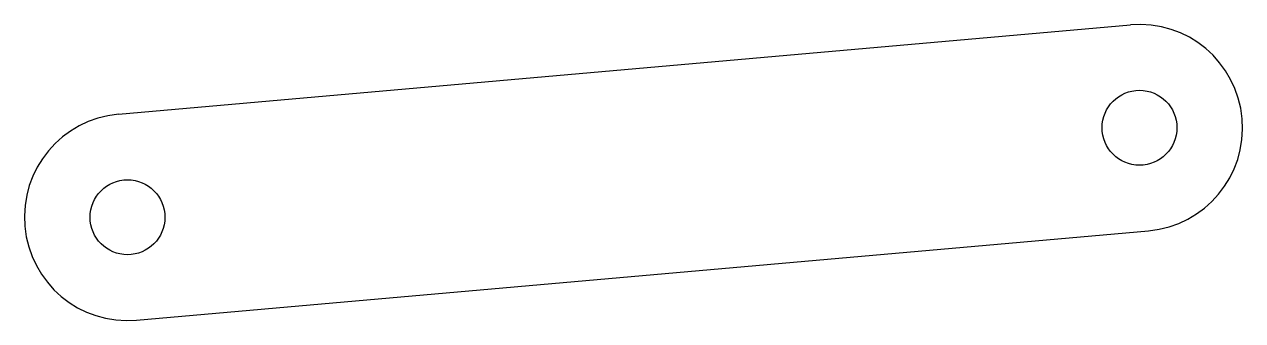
# Model space of a CAD drawing. Extents: x 1.8 to 49, y -42.1 to -30.6.
import ezdxf

# ---------------------------------------------------------------- set-up
doc = ezdxf.new("R2010")
doc.units = 0
doc.layers.add('Shape2DView018', color=7, linetype='CONTINUOUS')

msp = doc.modelspace()

# ---------------------------------------------------------------- linework, layer by layer
at = {"layer": 'Shape2DView018'}
for p, q in [((5.44861, -34.0761), (44.6963, -30.6148)), ((6.15139, -42.0451), (45.3991, -38.5839))]:
    msp.add_line(p, q, dxfattribs=at)
for centre in [(45.0477, -34.5994), (5.8, -38.0606)]:
    msp.add_circle(centre, 1.45, dxfattribs=at)
for centre, start, end in [((45.0477, -34.5994), -84.9602, 95.0398), ((5.8, -38.0606), 95.0398, -84.9602)]:
    msp.add_arc(centre, 4, start, end, dxfattribs=at)

doc.saveas('drawing.dxf')
